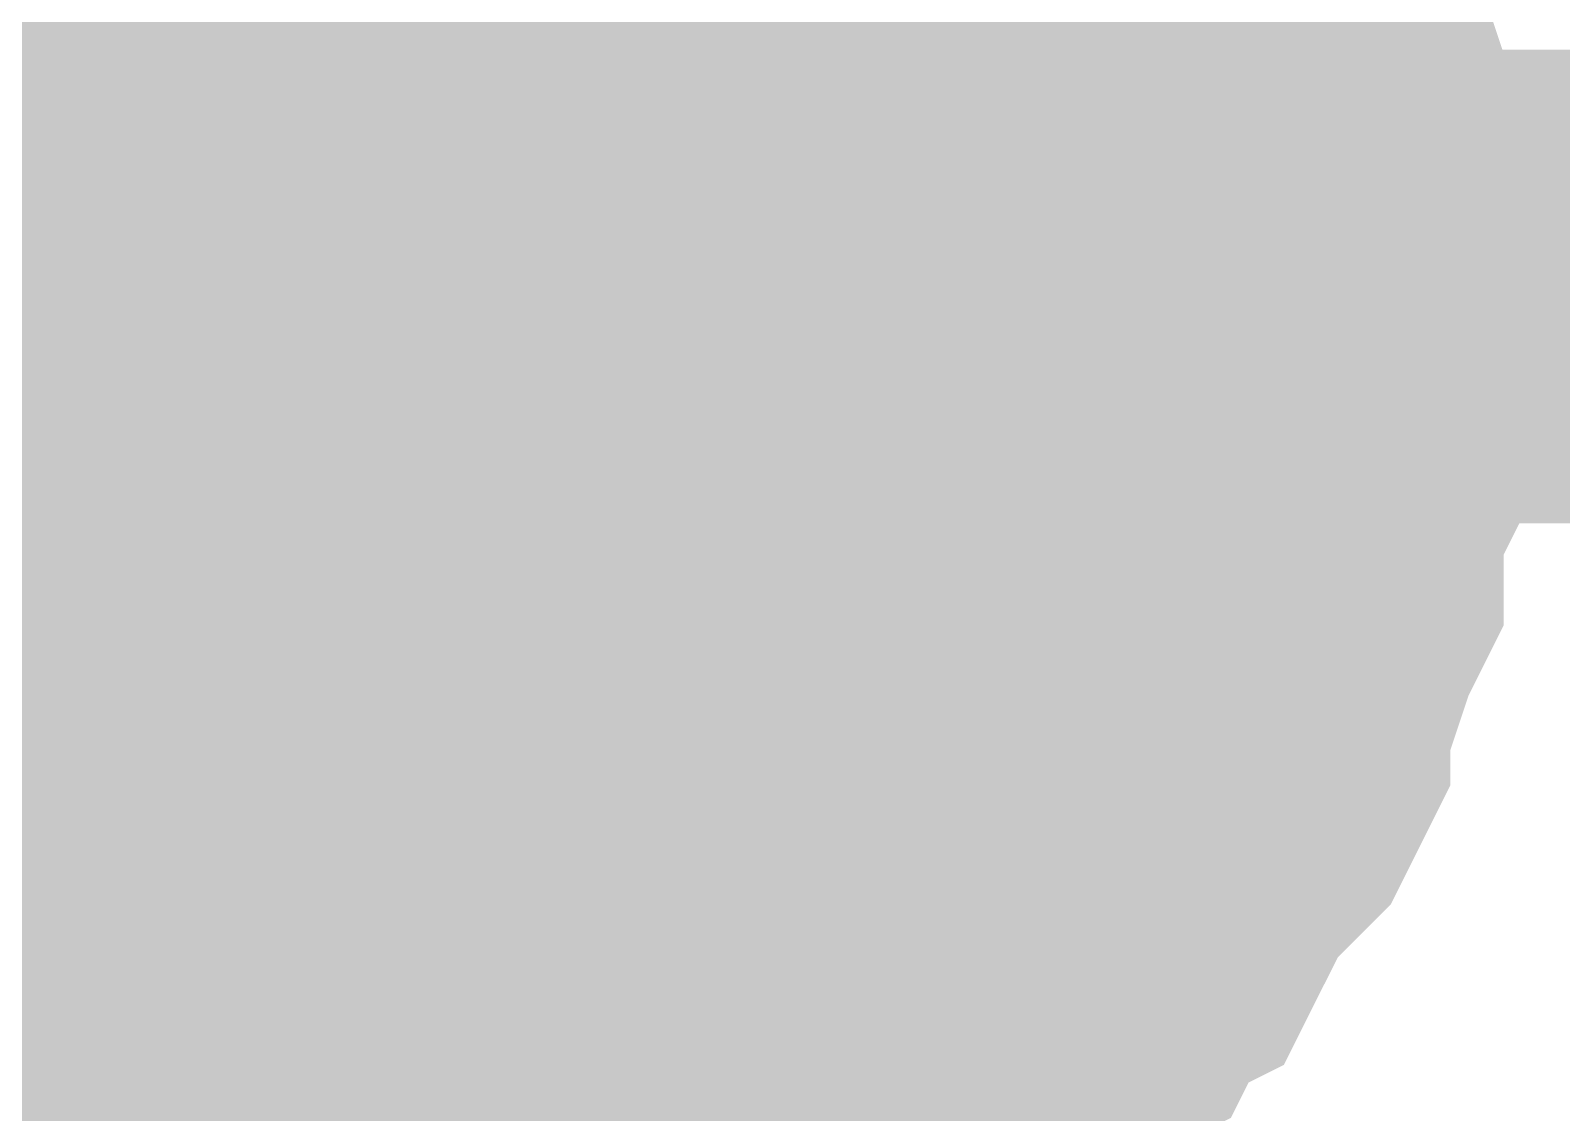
# Model space of a CAD drawing. Header units: millimetres. Extents: x 0 to 800, y 0 to 567.
# Drawn here: x 120.621 to 121.59, y 449.614 to 450.299 of the extents above; entities that cross this region are included whole.
import ezdxf

# ---------------------------------------------------------------- set-up
doc = ezdxf.new("R2010")
doc.units = ezdxf.units.MM
doc.layers.add('Sheet', color=255, linetype='Continuous')

msp = doc.modelspace()

# ---------------------------------------------------------------- linework, layer by layer
at = {"layer": 'Sheet'}
for points, const_width in [([(120.91097, 450.13681), (120.91097, 455.6693)], 0.29972), ([(120.46298, 450.38319), (120.47418, 450.40559), (120.48538, 450.42799), (120.49658, 450.43919), (120.51898, 450.46159), (120.53018, 450.48399), (120.55258, 450.49519), (120.56378, 450.51758), (120.58618, 450.52878), (120.60858, 450.55118), (120.61978, 450.56238), (120.64218, 450.57358), (120.66458, 450.58478), (120.68698, 450.59598), (120.70938, 450.60718), (120.73177, 450.61838), (120.75417, 450.62958), (120.78777, 450.64078), (120.81017, 450.64078), (120.83257, 450.64078), (120.85497, 450.65198), (120.88857, 450.65198), (120.91097, 450.65198)], 0.29972), ([(120.46298, 450.38319), (120.47418, 450.40559), (120.48538, 450.42799), (120.49658, 450.43919), (120.51898, 450.46159), (120.53018, 450.48399), (120.55258, 450.49519), (120.56378, 450.51758), (120.58618, 450.52878), (120.60858, 450.55118), (120.61978, 450.56238), (120.64218, 450.57358), (120.66458, 450.58478), (120.68698, 450.59598), (120.70938, 450.60718), (120.73177, 450.61838), (120.75417, 450.62958), (120.78777, 450.64078), (120.81017, 450.64078), (120.83257, 450.64078), (120.85497, 450.65198), (120.88857, 450.65198), (120.91097, 450.65198)], 0.29972), ([(120.46298, 450.38319), (120.47418, 450.40559), (120.48538, 450.42799), (120.49658, 450.43919), (120.51898, 450.46159), (120.53018, 450.48399), (120.55258, 450.49519), (120.56378, 450.51758), (120.58618, 450.52878), (120.60858, 450.55118), (120.61978, 450.56238), (120.64218, 450.57358), (120.66458, 450.58478), (120.68698, 450.59598), (120.70938, 450.60718), (120.73177, 450.61838), (120.75417, 450.62958), (120.78777, 450.64078), (120.81017, 450.64078), (120.83257, 450.64078), (120.85497, 450.65198), (120.88857, 450.65198), (120.91097, 450.65198)], 0.29972), ([(120.46298, 450.38319), (120.47418, 450.40559), (120.48538, 450.42799), (120.49658, 450.43919), (120.51898, 450.46159), (120.53018, 450.48399), (120.55258, 450.49519), (120.56378, 450.51758), (120.58618, 450.52878), (120.60858, 450.55118), (120.61978, 450.56238), (120.64218, 450.57358), (120.66458, 450.58478), (120.68698, 450.59598), (120.70938, 450.60718), (120.73177, 450.61838), (120.75417, 450.62958), (120.78777, 450.64078), (120.81017, 450.64078), (120.83257, 450.64078), (120.85497, 450.65198), (120.88857, 450.65198), (120.91097, 450.65198)], 0.29972), ([(120.46298, 450.38319), (120.47418, 450.40559), (120.48538, 450.42799), (120.49658, 450.43919), (120.51898, 450.46159), (120.53018, 450.48399), (120.55258, 450.49519), (120.56378, 450.51758), (120.58618, 450.52878), (120.60858, 450.55118), (120.61978, 450.56238), (120.64218, 450.57358), (120.66458, 450.58478), (120.68698, 450.59598), (120.70938, 450.60718), (120.73177, 450.61838), (120.75417, 450.62958), (120.78777, 450.64078), (120.81017, 450.64078), (120.83257, 450.64078), (120.85497, 450.65198), (120.88857, 450.65198), (120.91097, 450.65198)], 0.29972), ([(120.46298, 450.38319), (120.47418, 450.40559), (120.48538, 450.42799), (120.49658, 450.43919), (120.51898, 450.46159), (120.53018, 450.48399), (120.55258, 450.49519), (120.56378, 450.51758), (120.58618, 450.52878), (120.60858, 450.55118), (120.61978, 450.56238), (120.64218, 450.57358), (120.66458, 450.58478), (120.68698, 450.59598), (120.70938, 450.60718), (120.73177, 450.61838), (120.75417, 450.62958), (120.78777, 450.64078), (120.81017, 450.64078), (120.83257, 450.64078), (120.85497, 450.65198), (120.88857, 450.65198), (120.91097, 450.65198)], 0.29972), ([(120.46298, 450.32719), (120.47418, 450.33839), (120.48538, 450.36079), (120.49658, 450.38319), (120.51898, 450.40559), (120.53018, 450.41679), (120.55258, 450.43919), (120.56378, 450.45039), (120.58618, 450.47279), (120.60858, 450.48399), (120.61978, 450.49519), (120.64218, 450.51758), (120.66458, 450.52878), (120.68698, 450.53998), (120.70938, 450.53998), (120.73177, 450.55118), (120.75417, 450.56238), (120.78777, 450.57358), (120.81017, 450.57358), (120.83257, 450.57358), (120.85497, 450.58478), (120.88857, 450.58478), (120.91097, 450.58478)], 0.29972), ([(120.46298, 450.32719), (120.47418, 450.33839), (120.48538, 450.36079), (120.49658, 450.38319), (120.51898, 450.40559), (120.53018, 450.41679), (120.55258, 450.43919), (120.56378, 450.45039), (120.58618, 450.47279), (120.60858, 450.48399), (120.61978, 450.49519), (120.64218, 450.51758), (120.66458, 450.52878), (120.68698, 450.53998), (120.70938, 450.53998), (120.73177, 450.55118), (120.75417, 450.56238), (120.78777, 450.57358), (120.81017, 450.57358), (120.83257, 450.57358), (120.85497, 450.58478), (120.88857, 450.58478), (120.91097, 450.58478)], 0.29972), ([(120.46298, 450.32719), (120.47418, 450.33839), (120.48538, 450.36079), (120.49658, 450.38319), (120.51898, 450.40559), (120.53018, 450.41679), (120.55258, 450.43919), (120.56378, 450.45039), (120.58618, 450.47279), (120.60858, 450.48399), (120.61978, 450.49519), (120.64218, 450.51758), (120.66458, 450.52878), (120.68698, 450.53998), (120.70938, 450.53998), (120.73177, 450.55118), (120.75417, 450.56238), (120.78777, 450.57358), (120.81017, 450.57358), (120.83257, 450.57358), (120.85497, 450.58478), (120.88857, 450.58478), (120.91097, 450.58478)], 0.29972), ([(120.46298, 450.32719), (120.47418, 450.33839), (120.48538, 450.36079), (120.49658, 450.38319), (120.51898, 450.40559), (120.53018, 450.41679), (120.55258, 450.43919), (120.56378, 450.45039), (120.58618, 450.47279), (120.60858, 450.48399), (120.61978, 450.49519), (120.64218, 450.51758), (120.66458, 450.52878), (120.68698, 450.53998), (120.70938, 450.53998), (120.73177, 450.55118), (120.75417, 450.56238), (120.78777, 450.57358), (120.81017, 450.57358), (120.83257, 450.57358), (120.85497, 450.58478), (120.88857, 450.58478), (120.91097, 450.58478)], 0.29972), ([(121.30295, 450.46159), (121.31415, 450.43919), (121.32535, 450.42799), (121.34775, 450.40559), (121.35895, 450.38319), (121.37015, 450.36079), (121.37015, 450.33839), (121.38135, 450.316), (121.39255, 450.2936), (121.40375, 450.26), (121.40375, 450.2376), (121.40375, 450.2152), (121.41495, 450.1928), (121.41495, 450.1592), (121.41495, 450.13681)], 0.29972), ([(121.30295, 450.46159), (121.31415, 450.43919), (121.32535, 450.42799), (121.34775, 450.40559), (121.35895, 450.38319), (121.37015, 450.36079), (121.37015, 450.33839), (121.38135, 450.316), (121.39255, 450.2936), (121.40375, 450.26), (121.40375, 450.2376), (121.40375, 450.2152), (121.41495, 450.1928), (121.41495, 450.1592), (121.41495, 450.13681)], 0.29972), ([(121.30295, 450.46159), (121.31415, 450.43919), (121.32535, 450.42799), (121.34775, 450.40559), (121.35895, 450.38319), (121.37015, 450.36079), (121.37015, 450.33839), (121.38135, 450.316), (121.39255, 450.2936), (121.40375, 450.26), (121.40375, 450.2376), (121.40375, 450.2152), (121.41495, 450.1928), (121.41495, 450.1592), (121.41495, 450.13681)], 0.29972), ([(121.30295, 450.46159), (121.31415, 450.43919), (121.32535, 450.42799), (121.34775, 450.40559), (121.35895, 450.38319), (121.37015, 450.36079), (121.37015, 450.33839), (121.38135, 450.316), (121.39255, 450.2936), (121.40375, 450.26), (121.40375, 450.2376), (121.40375, 450.2152), (121.41495, 450.1928), (121.41495, 450.1592), (121.41495, 450.13681)], 0.29972), ([(121.30295, 450.46159), (121.31415, 450.43919), (121.32535, 450.42799), (121.34775, 450.40559), (121.35895, 450.38319), (121.37015, 450.36079), (121.37015, 450.33839), (121.38135, 450.316), (121.39255, 450.2936), (121.40375, 450.26), (121.40375, 450.2376), (121.40375, 450.2152), (121.41495, 450.1928), (121.41495, 450.1592), (121.41495, 450.13681)], 0.29972), ([(121.30295, 450.46159), (121.31415, 450.43919), (121.32535, 450.42799), (121.34775, 450.40559), (121.35895, 450.38319), (121.37015, 450.36079), (121.37015, 450.33839), (121.38135, 450.316), (121.39255, 450.2936), (121.40375, 450.26), (121.40375, 450.2376), (121.40375, 450.2152), (121.41495, 450.1928), (121.41495, 450.1592), (121.41495, 450.13681)], 0.29972), ([(121.24696, 450.45039), (121.26936, 450.43919), (121.28056, 450.41679), (121.30295, 450.40559), (121.31415, 450.38319), (121.32535, 450.36079), (121.34775, 450.33839), (121.35895, 450.32719), (121.37015, 450.3048), (121.37015, 450.2824), (121.38135, 450.26), (121.39255, 450.2264), (121.40375, 450.204), (121.40375, 450.1816), (121.40375, 450.1592), (121.41495, 450.13681), (121.41495, 450.10321), (121.41495, 450.08081)], 0.29972), ([(121.24696, 450.45039), (121.26936, 450.43919), (121.28056, 450.41679), (121.30295, 450.40559), (121.31415, 450.38319), (121.32535, 450.36079), (121.34775, 450.33839), (121.35895, 450.32719), (121.37015, 450.3048), (121.37015, 450.2824), (121.38135, 450.26), (121.39255, 450.2264), (121.40375, 450.204), (121.40375, 450.1816), (121.40375, 450.1592), (121.41495, 450.13681), (121.41495, 450.10321), (121.41495, 450.08081)], 0.29972), ([(121.24696, 450.45039), (121.26936, 450.43919), (121.28056, 450.41679), (121.30295, 450.40559), (121.31415, 450.38319), (121.32535, 450.36079), (121.34775, 450.33839), (121.35895, 450.32719), (121.37015, 450.3048), (121.37015, 450.2824), (121.38135, 450.26), (121.39255, 450.2264), (121.40375, 450.204), (121.40375, 450.1816), (121.40375, 450.1592), (121.41495, 450.13681), (121.41495, 450.10321), (121.41495, 450.08081)], 0.29972), ([(121.24696, 450.45039), (121.26936, 450.43919), (121.28056, 450.41679), (121.30295, 450.40559), (121.31415, 450.38319), (121.32535, 450.36079), (121.34775, 450.33839), (121.35895, 450.32719), (121.37015, 450.3048), (121.37015, 450.2824), (121.38135, 450.26), (121.39255, 450.2264), (121.40375, 450.204), (121.40375, 450.1816), (121.40375, 450.1592), (121.41495, 450.13681), (121.41495, 450.10321), (121.41495, 450.08081)], 0.29972), ([(121.32535, 450.36079), (121.34775, 450.33839), (121.35895, 450.32719), (121.37015, 450.3048), (121.37015, 450.2824), (121.38135, 450.26), (121.39255, 450.2264), (121.40375, 450.204), (121.40375, 450.1816), (121.40375, 450.1592), (121.41495, 450.13681), (121.41495, 450.10321), (121.41495, 450.08081)], 0.09906), ([(121.32535, 450.36079), (121.34775, 450.33839), (121.35895, 450.32719), (121.37015, 450.3048), (121.37015, 450.2824), (121.38135, 450.26), (121.39255, 450.2264), (121.40375, 450.204), (121.40375, 450.1816), (121.40375, 450.1592), (121.41495, 450.13681), (121.41495, 450.10321), (121.41495, 450.08081)], 0.09906), ([(121.32535, 450.36079), (121.34775, 450.33839), (121.35895, 450.32719), (121.37015, 450.3048), (121.37015, 450.2824), (121.38135, 450.26), (121.39255, 450.2264), (121.40375, 450.204), (121.40375, 450.1816), (121.40375, 450.1592), (121.41495, 450.13681), (121.41495, 450.10321), (121.41495, 450.08081)], 0.09906), ([(121.32535, 450.36079), (121.34775, 450.33839), (121.35895, 450.32719), (121.37015, 450.3048), (121.37015, 450.2824), (121.38135, 450.26), (121.39255, 450.2264), (121.40375, 450.204), (121.40375, 450.1816), (121.40375, 450.1592), (121.41495, 450.13681), (121.41495, 450.10321), (121.41495, 450.08081)], 0.09906), ([(121.37015, 450.36079), (121.37015, 450.33839), (121.38135, 450.316), (121.39255, 450.2936), (121.40375, 450.26), (121.40375, 450.2376), (121.40375, 450.2152), (121.41495, 450.1928), (121.41495, 450.1592), (121.41495, 450.13681)], 0.09906), ([(121.37015, 450.36079), (121.37015, 450.33839), (121.38135, 450.316), (121.39255, 450.2936), (121.40375, 450.26), (121.40375, 450.2376), (121.40375, 450.2152), (121.41495, 450.1928), (121.41495, 450.1592), (121.41495, 450.13681)], 0.09906), ([(121.37015, 450.36079), (121.37015, 450.33839), (121.38135, 450.316), (121.39255, 450.2936), (121.40375, 450.26), (121.40375, 450.2376), (121.40375, 450.2152), (121.41495, 450.1928), (121.41495, 450.1592), (121.41495, 450.13681)], 0.09906), ([(121.37015, 450.36079), (121.37015, 450.33839), (121.38135, 450.316), (121.39255, 450.2936), (121.40375, 450.26), (121.40375, 450.2376), (121.40375, 450.2152), (121.41495, 450.1928), (121.41495, 450.1592), (121.41495, 450.13681)], 0.09906), ([(121.37015, 450.36079), (121.37015, 450.33839), (121.38135, 450.316), (121.39255, 450.2936), (121.40375, 450.26), (121.40375, 450.2376), (121.40375, 450.2152), (121.41495, 450.1928), (121.41495, 450.1592), (121.41495, 450.13681)], 0.09906), ([(121.37015, 450.36079), (121.37015, 450.33839), (121.38135, 450.316), (121.39255, 450.2936), (121.40375, 450.26), (121.40375, 450.2376), (121.40375, 450.2152), (121.41495, 450.1928), (121.41495, 450.1592), (121.41495, 450.13681)], 0.09906), ([(120.91097, 450.13681), (120.91097, 450.08081), (109.22978, 450.08081)], 0.29972), ([(121.41495, 450.13681), (121.41495, 450.11441), (121.41495, 450.08081), (121.40375, 450.05841), (121.40375, 450.03601), (121.40375, 450.01361), (121.39255, 449.99121), (121.38135, 449.95762), (121.37015, 449.93522), (121.37015, 449.91282), (121.35895, 449.89042), (121.34775, 449.87922), (121.32535, 449.85682), (121.31415, 449.83442), (121.30295, 449.81202), (121.28056, 449.80082), (121.26936, 449.77842), (121.24696, 449.76723), (121.23576, 449.74483), (121.21336, 449.73363), (121.19096, 449.72243), (121.16856, 449.70003), (121.15736, 449.68883), (121.13496, 449.67763), (121.11256, 449.67763), (121.09016, 449.66643), (121.05656, 449.65523), (121.03416, 449.64403), (121.01177, 449.64403), (120.98937, 449.64403), (120.96697, 449.63283), (120.93337, 449.63283), (120.91097, 449.63283)], 0.29972), ([(147.46524, 450.12561), (147.46524, 450.13681), (142.50381, 450.13681), (120.91097, 450.13681)], 0.29972), ([(121.41495, 450.13681), (121.41495, 450.11441), (121.41495, 450.08081), (121.40375, 450.05841), (121.40375, 450.03601), (121.40375, 450.01361), (121.39255, 449.99121), (121.38135, 449.95762), (121.37015, 449.93522), (121.37015, 449.91282), (121.35895, 449.89042), (121.34775, 449.87922), (121.32535, 449.85682), (121.31415, 449.83442), (121.30295, 449.81202), (121.28056, 449.80082), (121.26936, 449.77842), (121.24696, 449.76723), (121.23576, 449.74483), (121.21336, 449.73363), (121.19096, 449.72243), (121.16856, 449.70003), (121.15736, 449.68883), (121.13496, 449.67763), (121.11256, 449.67763), (121.09016, 449.66643), (121.05656, 449.65523), (121.03416, 449.64403), (121.01177, 449.64403), (120.98937, 449.64403), (120.96697, 449.63283), (120.93337, 449.63283), (120.91097, 449.63283)], 0.29972), ([(121.41495, 450.13681), (121.41495, 450.11441), (121.41495, 450.08081), (121.40375, 450.05841), (121.40375, 450.03601), (121.40375, 450.01361), (121.39255, 449.99121), (121.38135, 449.95762), (121.37015, 449.93522), (121.37015, 449.91282), (121.35895, 449.89042), (121.34775, 449.87922), (121.32535, 449.85682), (121.31415, 449.83442), (121.30295, 449.81202), (121.28056, 449.80082), (121.26936, 449.77842), (121.24696, 449.76723), (121.23576, 449.74483), (121.21336, 449.73363), (121.19096, 449.72243), (121.16856, 449.70003), (121.15736, 449.68883), (121.13496, 449.67763), (121.11256, 449.67763), (121.09016, 449.66643), (121.05656, 449.65523), (121.03416, 449.64403), (121.01177, 449.64403), (120.98937, 449.64403), (120.96697, 449.63283), (120.93337, 449.63283), (120.91097, 449.63283)], 0.29972), ([(121.41495, 450.13681), (121.41495, 450.11441), (121.41495, 450.08081), (121.40375, 450.05841), (121.40375, 450.03601), (121.40375, 450.01361), (121.39255, 449.99121), (121.38135, 449.95762), (121.37015, 449.93522), (121.37015, 449.91282), (121.35895, 449.89042), (121.34775, 449.87922), (121.32535, 449.85682), (121.31415, 449.83442), (121.30295, 449.81202), (121.28056, 449.80082), (121.26936, 449.77842), (121.24696, 449.76723), (121.23576, 449.74483), (121.21336, 449.73363), (121.19096, 449.72243), (121.16856, 449.70003), (121.15736, 449.68883), (121.13496, 449.67763), (121.11256, 449.67763), (121.09016, 449.66643), (121.05656, 449.65523), (121.03416, 449.64403), (121.01177, 449.64403), (120.98937, 449.64403), (120.96697, 449.63283), (120.93337, 449.63283), (120.91097, 449.63283)], 0.29972), ([(121.41495, 450.13681), (121.41495, 450.11441), (121.41495, 450.08081), (121.40375, 450.05841), (121.40375, 450.03601), (121.40375, 450.01361), (121.39255, 449.99121), (121.38135, 449.95762), (121.37015, 449.93522), (121.37015, 449.91282), (121.35895, 449.89042), (121.34775, 449.87922), (121.32535, 449.85682), (121.31415, 449.83442), (121.30295, 449.81202), (121.28056, 449.80082), (121.26936, 449.77842), (121.24696, 449.76723), (121.23576, 449.74483), (121.21336, 449.73363), (121.19096, 449.72243), (121.16856, 449.70003), (121.15736, 449.68883), (121.13496, 449.67763), (121.11256, 449.67763), (121.09016, 449.66643), (121.05656, 449.65523), (121.03416, 449.64403), (121.01177, 449.64403), (120.98937, 449.64403), (120.96697, 449.63283), (120.93337, 449.63283), (120.91097, 449.63283)], 0.29972), ([(121.41495, 450.13681), (121.41495, 450.11441), (121.41495, 450.08081), (121.40375, 450.05841), (121.40375, 450.03601), (121.40375, 450.01361), (121.39255, 449.99121), (121.38135, 449.95762), (121.37015, 449.93522), (121.37015, 449.91282), (121.35895, 449.89042), (121.34775, 449.87922), (121.32535, 449.85682), (121.31415, 449.83442), (121.30295, 449.81202), (121.28056, 449.80082), (121.26936, 449.77842), (121.24696, 449.76723), (121.23576, 449.74483), (121.21336, 449.73363), (121.19096, 449.72243), (121.16856, 449.70003), (121.15736, 449.68883), (121.13496, 449.67763), (121.11256, 449.67763), (121.09016, 449.66643), (121.05656, 449.65523), (121.03416, 449.64403), (121.01177, 449.64403), (120.98937, 449.64403), (120.96697, 449.63283), (120.93337, 449.63283), (120.91097, 449.63283)], 0.29972), ([(121.41495, 450.13681), (121.41495, 450.13681), (121.41495, 450.13681), (121.41495, 450.13681), (121.41495, 450.13681), (121.41495, 450.13681), (121.41495, 450.13681), (121.41495, 450.13681), (121.41495, 450.13681), (121.41495, 450.13681), (121.41495, 450.13681), (121.41495, 450.13681), (121.41495, 450.13681), (121.41495, 450.13681), (121.41495, 450.13681), (121.41495, 450.13681), (121.41495, 450.13681), (121.41495, 450.13681), (121.41495, 450.13681), (121.41495, 450.13681), (121.41495, 450.13681), (121.41495, 450.13681), (121.41495, 450.13681), (121.41495, 450.13681), (121.41495, 450.13681), (121.41495, 450.13681), (121.41495, 450.13681), (121.41495, 450.13681), (121.41495, 450.13681), (121.41495, 450.13681), (121.41495, 450.13681), (121.41495, 450.13681), (121.41495, 450.13681)], 0.29972), ([(121.41495, 450.13681), (121.41495, 450.13681)], 0.29972), ([(121.41495, 450.13681), (121.41495, 450.13681), (121.41495, 450.13681), (121.41495, 450.13681), (121.41495, 450.13681), (121.41495, 450.13681), (121.41495, 450.13681), (121.41495, 450.13681), (121.41495, 450.13681), (121.41495, 450.13681), (121.41495, 450.13681), (121.41495, 450.13681), (121.41495, 450.13681), (121.41495, 450.13681), (121.41495, 450.13681), (121.41495, 450.13681), (121.41495, 450.13681), (121.41495, 450.13681), (121.41495, 450.13681), (121.41495, 450.13681), (121.41495, 450.13681), (121.41495, 450.13681), (121.41495, 450.13681), (121.41495, 450.13681), (121.41495, 450.13681), (121.41495, 450.13681), (121.41495, 450.13681), (121.41495, 450.13681), (121.41495, 450.13681), (121.41495, 450.13681), (121.41495, 450.13681), (121.41495, 450.13681), (121.41495, 450.13681)], 0.29972), ([(121.41495, 450.13681), (121.41495, 450.13681)], 0.29972), ([(121.41495, 450.13681), (121.41495, 450.13681), (121.41495, 450.13681), (121.41495, 450.13681), (121.41495, 450.13681), (121.41495, 450.13681), (121.41495, 450.13681), (121.41495, 450.13681), (121.41495, 450.13681), (121.41495, 450.13681), (121.41495, 450.13681), (121.41495, 450.13681), (121.41495, 450.13681), (121.41495, 450.13681), (121.41495, 450.13681), (121.41495, 450.13681), (121.41495, 450.13681), (121.41495, 450.13681), (121.41495, 450.13681), (121.41495, 450.13681), (121.41495, 450.13681), (121.41495, 450.13681), (121.41495, 450.13681), (121.41495, 450.13681), (121.41495, 450.13681), (121.41495, 450.13681), (121.41495, 450.13681), (121.41495, 450.13681), (121.41495, 450.13681), (121.41495, 450.13681), (121.41495, 450.13681), (121.41495, 450.13681), (121.41495, 450.13681)], 0.29972), ([(121.41495, 450.13681), (121.41495, 450.13681)], 0.29972), ([(121.41495, 450.13681), (121.41495, 450.13681), (121.41495, 450.13681), (121.41495, 450.13681), (121.41495, 450.13681), (121.41495, 450.13681), (121.41495, 450.13681), (121.41495, 450.13681), (121.41495, 450.13681), (121.41495, 450.13681), (121.41495, 450.13681), (121.41495, 450.13681), (121.41495, 450.13681), (121.41495, 450.13681), (121.41495, 450.13681), (121.41495, 450.13681), (121.41495, 450.13681), (121.41495, 450.13681), (121.41495, 450.13681), (121.41495, 450.13681), (121.41495, 450.13681), (121.41495, 450.13681), (121.41495, 450.13681), (121.41495, 450.13681), (121.41495, 450.13681), (121.41495, 450.13681), (121.41495, 450.13681), (121.41495, 450.13681), (121.41495, 450.13681), (121.41495, 450.13681), (121.41495, 450.13681), (121.41495, 450.13681), (121.41495, 450.13681)], 0.29972), ([(121.41495, 450.13681), (121.41495, 450.13681)], 0.29972), ([(121.41495, 450.13681), (121.41495, 450.13681), (121.41495, 450.13681), (121.41495, 450.13681), (121.41495, 450.13681), (121.41495, 450.13681), (121.41495, 450.13681), (121.41495, 450.13681), (121.41495, 450.13681), (121.41495, 450.13681), (121.41495, 450.13681), (121.41495, 450.13681), (121.41495, 450.13681), (121.41495, 450.13681), (121.41495, 450.13681), (121.41495, 450.13681), (121.41495, 450.13681), (121.41495, 450.13681), (121.41495, 450.13681), (121.41495, 450.13681), (121.41495, 450.13681), (121.41495, 450.13681), (121.41495, 450.13681), (121.41495, 450.13681), (121.41495, 450.13681), (121.41495, 450.13681), (121.41495, 450.13681), (121.41495, 450.13681), (121.41495, 450.13681), (121.41495, 450.13681), (121.41495, 450.13681), (121.41495, 450.13681), (121.41495, 450.13681)], 0.29972), ([(121.41495, 450.13681), (121.41495, 450.13681)], 0.29972), ([(121.41495, 450.13681), (121.41495, 450.13681), (121.41495, 450.13681), (121.41495, 450.13681), (121.41495, 450.13681), (121.41495, 450.13681), (121.41495, 450.13681), (121.41495, 450.13681), (121.41495, 450.13681), (121.41495, 450.13681), (121.41495, 450.13681), (121.41495, 450.13681), (121.41495, 450.13681), (121.41495, 450.13681), (121.41495, 450.13681), (121.41495, 450.13681), (121.41495, 450.13681), (121.41495, 450.13681), (121.41495, 450.13681), (121.41495, 450.13681), (121.41495, 450.13681), (121.41495, 450.13681), (121.41495, 450.13681), (121.41495, 450.13681), (121.41495, 450.13681), (121.41495, 450.13681), (121.41495, 450.13681), (121.41495, 450.13681), (121.41495, 450.13681), (121.41495, 450.13681), (121.41495, 450.13681), (121.41495, 450.13681), (121.41495, 450.13681)], 0.29972), ([(121.41495, 450.13681), (121.41495, 450.13681)], 0.29972), ([(120.91097, 450.08081), (120.91097, 443.0252), (120.78777, 443.0252)], 0.29972), ([(121.41495, 450.08081), (121.41495, 450.05841), (121.41495, 450.02481), (121.40375, 450.00241), (121.40375, 449.98001), (121.40375, 449.95762), (121.39255, 449.93522), (121.38135, 449.90162), (121.37015, 449.87922), (121.37015, 449.85682), (121.35895, 449.83442), (121.34775, 449.82322), (121.32535, 449.80082), (121.31415, 449.77842), (121.30295, 449.75603), (121.28056, 449.74483), (121.26936, 449.72243), (121.24696, 449.71123), (121.23576, 449.68883), (121.21336, 449.67763), (121.19096, 449.66643), (121.16856, 449.64403), (121.15736, 449.63283), (121.13496, 449.62163), (121.11256, 449.62163), (121.09016, 449.61043), (121.05656, 449.59923), (121.03416, 449.58804), (121.01177, 449.58804), (120.98937, 449.58804), (120.96697, 449.57684), (120.93337, 449.57684), (120.91097, 449.57684)], 0.29972), ([(121.41495, 450.08081), (121.41495, 450.05841), (121.41495, 450.02481), (121.40375, 450.00241), (121.40375, 449.98001), (121.40375, 449.95762), (121.39255, 449.93522), (121.38135, 449.90162), (121.37015, 449.87922), (121.37015, 449.85682), (121.35895, 449.83442), (121.34775, 449.82322), (121.32535, 449.80082), (121.31415, 449.77842), (121.30295, 449.75603), (121.28056, 449.74483), (121.26936, 449.72243), (121.24696, 449.71123), (121.23576, 449.68883), (121.21336, 449.67763), (121.19096, 449.66643), (121.16856, 449.64403), (121.15736, 449.63283), (121.13496, 449.62163), (121.11256, 449.62163), (121.09016, 449.61043), (121.05656, 449.59923), (121.03416, 449.58804), (121.01177, 449.58804), (120.98937, 449.58804), (120.96697, 449.57684), (120.93337, 449.57684), (120.91097, 449.57684)], 0.29972), ([(121.41495, 450.08081), (121.41495, 450.05841), (121.41495, 450.02481), (121.40375, 450.00241), (121.40375, 449.98001), (121.40375, 449.95762), (121.39255, 449.93522), (121.38135, 449.90162), (121.37015, 449.87922), (121.37015, 449.85682), (121.35895, 449.83442), (121.34775, 449.82322), (121.32535, 449.80082), (121.31415, 449.77842), (121.30295, 449.75603), (121.28056, 449.74483), (121.26936, 449.72243), (121.24696, 449.71123), (121.23576, 449.68883), (121.21336, 449.67763), (121.19096, 449.66643), (121.16856, 449.64403), (121.15736, 449.63283), (121.13496, 449.62163), (121.11256, 449.62163), (121.09016, 449.61043), (121.05656, 449.59923), (121.03416, 449.58804), (121.01177, 449.58804), (120.98937, 449.58804), (120.96697, 449.57684), (120.93337, 449.57684), (120.91097, 449.57684)], 0.29972), ([(121.41495, 450.08081), (121.41495, 450.05841), (121.41495, 450.02481), (121.40375, 450.00241), (121.40375, 449.98001), (121.40375, 449.95762), (121.39255, 449.93522), (121.38135, 449.90162), (121.37015, 449.87922), (121.37015, 449.85682), (121.35895, 449.83442), (121.34775, 449.82322), (121.32535, 449.80082), (121.31415, 449.77842), (121.30295, 449.75603), (121.28056, 449.74483), (121.26936, 449.72243), (121.24696, 449.71123), (121.23576, 449.68883), (121.21336, 449.67763), (121.19096, 449.66643), (121.16856, 449.64403), (121.15736, 449.63283), (121.13496, 449.62163), (121.11256, 449.62163), (121.09016, 449.61043), (121.05656, 449.59923), (121.03416, 449.58804), (121.01177, 449.58804), (120.98937, 449.58804), (120.96697, 449.57684), (120.93337, 449.57684), (120.91097, 449.57684)], 0.29972), ([(121.41495, 450.08081), (121.41495, 450.08081), (121.41495, 450.08081), (121.41495, 450.08081), (121.41495, 450.08081), (121.41495, 450.08081), (121.41495, 450.08081), (121.41495, 450.08081), (121.41495, 450.08081), (121.41495, 450.08081), (121.41495, 450.08081), (121.41495, 450.08081), (121.41495, 450.08081), (121.41495, 450.08081), (121.41495, 450.08081), (121.41495, 450.08081), (121.41495, 450.08081), (121.41495, 450.08081), (121.41495, 450.08081), (121.41495, 450.08081), (121.41495, 450.08081), (121.41495, 450.08081), (121.41495, 450.08081), (121.41495, 450.08081), (121.41495, 450.08081), (121.41495, 450.08081), (121.41495, 450.08081), (121.41495, 450.08081), (121.41495, 450.08081), (121.41495, 450.08081), (121.41495, 450.08081), (121.41495, 450.08081), (121.41495, 450.08081)], 0.29972), ([(121.41495, 450.08081), (121.41495, 450.08081)], 0.29972), ([(121.41495, 450.08081), (121.41495, 450.08081), (121.41495, 450.08081), (121.41495, 450.08081), (121.41495, 450.08081), (121.41495, 450.08081), (121.41495, 450.08081), (121.41495, 450.08081), (121.41495, 450.08081), (121.41495, 450.08081), (121.41495, 450.08081), (121.41495, 450.08081), (121.41495, 450.08081), (121.41495, 450.08081), (121.41495, 450.08081), (121.41495, 450.08081), (121.41495, 450.08081), (121.41495, 450.08081), (121.41495, 450.08081), (121.41495, 450.08081), (121.41495, 450.08081), (121.41495, 450.08081), (121.41495, 450.08081), (121.41495, 450.08081), (121.41495, 450.08081), (121.41495, 450.08081), (121.41495, 450.08081), (121.41495, 450.08081), (121.41495, 450.08081), (121.41495, 450.08081), (121.41495, 450.08081), (121.41495, 450.08081), (121.41495, 450.08081)], 0.29972), ([(121.41495, 450.08081), (121.41495, 450.08081)], 0.29972), ([(121.41495, 450.08081), (121.41495, 450.08081), (121.41495, 450.08081), (121.41495, 450.08081), (121.41495, 450.08081), (121.41495, 450.08081), (121.41495, 450.08081), (121.41495, 450.08081), (121.41495, 450.08081), (121.41495, 450.08081), (121.41495, 450.08081), (121.41495, 450.08081), (121.41495, 450.08081), (121.41495, 450.08081), (121.41495, 450.08081), (121.41495, 450.08081), (121.41495, 450.08081), (121.41495, 450.08081), (121.41495, 450.08081), (121.41495, 450.08081), (121.41495, 450.08081), (121.41495, 450.08081), (121.41495, 450.08081), (121.41495, 450.08081), (121.41495, 450.08081), (121.41495, 450.08081), (121.41495, 450.08081), (121.41495, 450.08081), (121.41495, 450.08081), (121.41495, 450.08081), (121.41495, 450.08081), (121.41495, 450.08081), (121.41495, 450.08081)], 0.29972), ([(121.41495, 450.08081), (121.41495, 450.08081)], 0.29972), ([(121.41495, 450.08081), (121.41495, 450.08081), (121.41495, 450.08081), (121.41495, 450.08081), (121.41495, 450.08081), (121.41495, 450.08081), (121.41495, 450.08081), (121.41495, 450.08081), (121.41495, 450.08081), (121.41495, 450.08081), (121.41495, 450.08081), (121.41495, 450.08081), (121.41495, 450.08081), (121.41495, 450.08081), (121.41495, 450.08081), (121.41495, 450.08081), (121.41495, 450.08081), (121.41495, 450.08081), (121.41495, 450.08081), (121.41495, 450.08081), (121.41495, 450.08081), (121.41495, 450.08081), (121.41495, 450.08081), (121.41495, 450.08081), (121.41495, 450.08081), (121.41495, 450.08081), (121.41495, 450.08081), (121.41495, 450.08081), (121.41495, 450.08081), (121.41495, 450.08081), (121.41495, 450.08081), (121.41495, 450.08081), (121.41495, 450.08081)], 0.29972), ([(121.41495, 450.08081), (121.41495, 450.08081)], 0.29972), ([(121.41495, 450.13681), (121.41495, 450.11441), (121.41495, 450.08081), (121.40375, 450.05841), (121.40375, 450.03601), (121.40375, 450.01361), (121.39255, 449.99121), (121.38135, 449.95762), (121.37015, 449.93522), (121.37015, 449.91282), (121.35895, 449.89042), (121.34775, 449.87922), (121.32535, 449.85682), (121.31415, 449.83442), (121.30295, 449.81202), (121.28056, 449.80082), (121.26936, 449.77842), (121.24696, 449.76723), (121.23576, 449.74483), (121.21336, 449.73363), (121.19096, 449.72243), (121.16856, 449.70003), (121.15736, 449.68883), (121.13496, 449.67763), (121.11256, 449.67763), (121.09016, 449.66643), (121.05656, 449.65523), (121.03416, 449.64403), (121.01177, 449.64403), (120.98937, 449.64403), (120.96697, 449.63283), (120.93337, 449.63283), (120.91097, 449.63283)], 0.09906), ([(121.41495, 450.13681), (121.41495, 450.11441), (121.41495, 450.08081), (121.40375, 450.05841), (121.40375, 450.03601), (121.40375, 450.01361), (121.39255, 449.99121), (121.38135, 449.95762), (121.37015, 449.93522), (121.37015, 449.91282), (121.35895, 449.89042), (121.34775, 449.87922), (121.32535, 449.85682), (121.31415, 449.83442), (121.30295, 449.81202), (121.28056, 449.80082), (121.26936, 449.77842), (121.24696, 449.76723), (121.23576, 449.74483), (121.21336, 449.73363), (121.19096, 449.72243), (121.16856, 449.70003), (121.15736, 449.68883), (121.13496, 449.67763), (121.11256, 449.67763), (121.09016, 449.66643), (121.05656, 449.65523), (121.03416, 449.64403), (121.01177, 449.64403), (120.98937, 449.64403), (120.96697, 449.63283), (120.93337, 449.63283), (120.91097, 449.63283)], 0.09906), ([(121.41495, 450.13681), (121.41495, 450.11441), (121.41495, 450.08081), (121.40375, 450.05841), (121.40375, 450.03601), (121.40375, 450.01361), (121.39255, 449.99121), (121.38135, 449.95762), (121.37015, 449.93522), (121.37015, 449.91282), (121.35895, 449.89042), (121.34775, 449.87922), (121.32535, 449.85682), (121.31415, 449.83442), (121.30295, 449.81202), (121.28056, 449.80082), (121.26936, 449.77842), (121.24696, 449.76723), (121.23576, 449.74483), (121.21336, 449.73363), (121.19096, 449.72243), (121.16856, 449.70003), (121.15736, 449.68883), (121.13496, 449.67763), (121.11256, 449.67763), (121.09016, 449.66643), (121.05656, 449.65523), (121.03416, 449.64403), (121.01177, 449.64403), (120.98937, 449.64403), (120.96697, 449.63283), (120.93337, 449.63283), (120.91097, 449.63283)], 0.09906), ([(121.41495, 450.13681), (121.41495, 450.11441), (121.41495, 450.08081), (121.40375, 450.05841), (121.40375, 450.03601), (121.40375, 450.01361), (121.39255, 449.99121), (121.38135, 449.95762), (121.37015, 449.93522), (121.37015, 449.91282), (121.35895, 449.89042), (121.34775, 449.87922), (121.32535, 449.85682), (121.31415, 449.83442), (121.30295, 449.81202), (121.28056, 449.80082), (121.26936, 449.77842), (121.24696, 449.76723), (121.23576, 449.74483), (121.21336, 449.73363), (121.19096, 449.72243), (121.16856, 449.70003), (121.15736, 449.68883), (121.13496, 449.67763), (121.11256, 449.67763), (121.09016, 449.66643), (121.05656, 449.65523), (121.03416, 449.64403), (121.01177, 449.64403), (120.98937, 449.64403), (120.96697, 449.63283), (120.93337, 449.63283), (120.91097, 449.63283)], 0.09906), ([(121.41495, 450.13681), (121.41495, 450.11441), (121.41495, 450.08081), (121.40375, 450.05841), (121.40375, 450.03601), (121.40375, 450.01361), (121.39255, 449.99121), (121.38135, 449.95762), (121.37015, 449.93522), (121.37015, 449.91282), (121.35895, 449.89042), (121.34775, 449.87922), (121.32535, 449.85682), (121.31415, 449.83442), (121.30295, 449.81202), (121.28056, 449.80082), (121.26936, 449.77842), (121.24696, 449.76723), (121.23576, 449.74483), (121.21336, 449.73363), (121.19096, 449.72243), (121.16856, 449.70003), (121.15736, 449.68883), (121.13496, 449.67763), (121.11256, 449.67763), (121.09016, 449.66643), (121.05656, 449.65523), (121.03416, 449.64403), (121.01177, 449.64403), (120.98937, 449.64403), (120.96697, 449.63283), (120.93337, 449.63283), (120.91097, 449.63283)], 0.09906), ([(121.41495, 450.13681), (121.41495, 450.11441), (121.41495, 450.08081), (121.40375, 450.05841), (121.40375, 450.03601), (121.40375, 450.01361), (121.39255, 449.99121), (121.38135, 449.95762), (121.37015, 449.93522), (121.37015, 449.91282), (121.35895, 449.89042), (121.34775, 449.87922), (121.32535, 449.85682), (121.31415, 449.83442), (121.30295, 449.81202), (121.28056, 449.80082), (121.26936, 449.77842), (121.24696, 449.76723), (121.23576, 449.74483), (121.21336, 449.73363), (121.19096, 449.72243), (121.16856, 449.70003), (121.15736, 449.68883), (121.13496, 449.67763), (121.11256, 449.67763), (121.09016, 449.66643), (121.05656, 449.65523), (121.03416, 449.64403), (121.01177, 449.64403), (120.98937, 449.64403), (120.96697, 449.63283), (120.93337, 449.63283), (120.91097, 449.63283)], 0.09906), ([(121.41495, 450.13681), (121.41495, 450.13681), (121.41495, 450.13681), (121.41495, 450.13681), (121.41495, 450.13681), (121.41495, 450.13681), (121.41495, 450.13681), (121.41495, 450.13681), (121.41495, 450.13681), (121.41495, 450.13681), (121.41495, 450.13681), (121.41495, 450.13681), (121.41495, 450.13681), (121.41495, 450.13681), (121.41495, 450.13681), (121.41495, 450.13681), (121.41495, 450.13681), (121.41495, 450.13681), (121.41495, 450.13681), (121.41495, 450.13681), (121.41495, 450.13681), (121.41495, 450.13681), (121.41495, 450.13681), (121.41495, 450.13681), (121.41495, 450.13681), (121.41495, 450.13681), (121.41495, 450.13681), (121.41495, 450.13681), (121.41495, 450.13681), (121.41495, 450.13681), (121.41495, 450.13681), (121.41495, 450.13681), (121.41495, 450.13681)], 0.09906), ([(121.41495, 450.13681), (121.41495, 450.13681)], 0.09906), ([(121.41495, 450.13681), (121.41495, 450.13681), (121.41495, 450.13681), (121.41495, 450.13681), (121.41495, 450.13681), (121.41495, 450.13681), (121.41495, 450.13681), (121.41495, 450.13681), (121.41495, 450.13681), (121.41495, 450.13681), (121.41495, 450.13681), (121.41495, 450.13681), (121.41495, 450.13681), (121.41495, 450.13681), (121.41495, 450.13681), (121.41495, 450.13681), (121.41495, 450.13681), (121.41495, 450.13681), (121.41495, 450.13681), (121.41495, 450.13681), (121.41495, 450.13681), (121.41495, 450.13681), (121.41495, 450.13681), (121.41495, 450.13681), (121.41495, 450.13681), (121.41495, 450.13681), (121.41495, 450.13681), (121.41495, 450.13681), (121.41495, 450.13681), (121.41495, 450.13681), (121.41495, 450.13681), (121.41495, 450.13681), (121.41495, 450.13681)], 0.09906), ([(121.41495, 450.13681), (121.41495, 450.13681)], 0.09906), ([(121.41495, 450.13681), (121.41495, 450.13681), (121.41495, 450.13681), (121.41495, 450.13681), (121.41495, 450.13681), (121.41495, 450.13681), (121.41495, 450.13681), (121.41495, 450.13681), (121.41495, 450.13681), (121.41495, 450.13681), (121.41495, 450.13681), (121.41495, 450.13681), (121.41495, 450.13681), (121.41495, 450.13681), (121.41495, 450.13681), (121.41495, 450.13681), (121.41495, 450.13681), (121.41495, 450.13681), (121.41495, 450.13681), (121.41495, 450.13681), (121.41495, 450.13681), (121.41495, 450.13681), (121.41495, 450.13681), (121.41495, 450.13681), (121.41495, 450.13681), (121.41495, 450.13681), (121.41495, 450.13681), (121.41495, 450.13681), (121.41495, 450.13681), (121.41495, 450.13681), (121.41495, 450.13681), (121.41495, 450.13681), (121.41495, 450.13681)], 0.09906), ([(121.41495, 450.13681), (121.41495, 450.13681)], 0.09906), ([(121.41495, 450.13681), (121.41495, 450.13681), (121.41495, 450.13681), (121.41495, 450.13681), (121.41495, 450.13681), (121.41495, 450.13681), (121.41495, 450.13681), (121.41495, 450.13681), (121.41495, 450.13681), (121.41495, 450.13681), (121.41495, 450.13681), (121.41495, 450.13681), (121.41495, 450.13681), (121.41495, 450.13681), (121.41495, 450.13681), (121.41495, 450.13681), (121.41495, 450.13681), (121.41495, 450.13681), (121.41495, 450.13681), (121.41495, 450.13681), (121.41495, 450.13681), (121.41495, 450.13681), (121.41495, 450.13681), (121.41495, 450.13681), (121.41495, 450.13681), (121.41495, 450.13681), (121.41495, 450.13681), (121.41495, 450.13681), (121.41495, 450.13681), (121.41495, 450.13681), (121.41495, 450.13681), (121.41495, 450.13681), (121.41495, 450.13681)], 0.09906), ([(121.41495, 450.13681), (121.41495, 450.13681)], 0.09906), ([(121.41495, 450.13681), (121.41495, 450.13681), (121.41495, 450.13681), (121.41495, 450.13681), (121.41495, 450.13681), (121.41495, 450.13681), (121.41495, 450.13681), (121.41495, 450.13681), (121.41495, 450.13681), (121.41495, 450.13681), (121.41495, 450.13681), (121.41495, 450.13681), (121.41495, 450.13681), (121.41495, 450.13681), (121.41495, 450.13681), (121.41495, 450.13681), (121.41495, 450.13681), (121.41495, 450.13681), (121.41495, 450.13681), (121.41495, 450.13681), (121.41495, 450.13681), (121.41495, 450.13681), (121.41495, 450.13681), (121.41495, 450.13681), (121.41495, 450.13681), (121.41495, 450.13681), (121.41495, 450.13681), (121.41495, 450.13681), (121.41495, 450.13681), (121.41495, 450.13681), (121.41495, 450.13681), (121.41495, 450.13681), (121.41495, 450.13681)], 0.09906), ([(121.41495, 450.13681), (121.41495, 450.13681)], 0.09906), ([(121.41495, 450.13681), (121.41495, 450.13681), (121.41495, 450.13681), (121.41495, 450.13681), (121.41495, 450.13681), (121.41495, 450.13681), (121.41495, 450.13681), (121.41495, 450.13681), (121.41495, 450.13681), (121.41495, 450.13681), (121.41495, 450.13681), (121.41495, 450.13681), (121.41495, 450.13681), (121.41495, 450.13681), (121.41495, 450.13681), (121.41495, 450.13681), (121.41495, 450.13681), (121.41495, 450.13681), (121.41495, 450.13681), (121.41495, 450.13681), (121.41495, 450.13681), (121.41495, 450.13681), (121.41495, 450.13681), (121.41495, 450.13681), (121.41495, 450.13681), (121.41495, 450.13681), (121.41495, 450.13681), (121.41495, 450.13681), (121.41495, 450.13681), (121.41495, 450.13681), (121.41495, 450.13681), (121.41495, 450.13681), (121.41495, 450.13681)], 0.09906), ([(121.41495, 450.13681), (121.41495, 450.13681)], 0.09906), ([(121.41495, 450.08081), (121.41495, 450.05841), (121.41495, 450.02481), (121.40375, 450.00241), (121.40375, 449.98001), (121.40375, 449.95762), (121.39255, 449.93522), (121.38135, 449.90162), (121.37015, 449.87922), (121.37015, 449.85682), (121.35895, 449.83442), (121.34775, 449.82322), (121.32535, 449.80082), (121.31415, 449.77842), (121.30295, 449.75603), (121.28056, 449.74483), (121.26936, 449.72243), (121.24696, 449.71123), (121.23576, 449.68883), (121.21336, 449.67763), (121.19096, 449.66643), (121.16856, 449.64403), (121.15736, 449.63283), (121.13496, 449.62163), (121.11256, 449.62163), (121.09016, 449.61043), (121.05656, 449.59923), (121.03416, 449.58804), (121.01177, 449.58804), (120.98937, 449.58804), (120.96697, 449.57684), (120.93337, 449.57684), (120.91097, 449.57684)], 0.09906), ([(121.41495, 450.08081), (121.41495, 450.05841), (121.41495, 450.02481), (121.40375, 450.00241), (121.40375, 449.98001), (121.40375, 449.95762), (121.39255, 449.93522), (121.38135, 449.90162), (121.37015, 449.87922), (121.37015, 449.85682), (121.35895, 449.83442), (121.34775, 449.82322), (121.32535, 449.80082), (121.31415, 449.77842), (121.30295, 449.75603), (121.28056, 449.74483), (121.26936, 449.72243), (121.24696, 449.71123), (121.23576, 449.68883), (121.21336, 449.67763), (121.19096, 449.66643), (121.16856, 449.64403), (121.15736, 449.63283), (121.13496, 449.62163), (121.11256, 449.62163), (121.09016, 449.61043), (121.05656, 449.59923), (121.03416, 449.58804), (121.01177, 449.58804), (120.98937, 449.58804), (120.96697, 449.57684), (120.93337, 449.57684), (120.91097, 449.57684)], 0.09906), ([(121.41495, 450.08081), (121.41495, 450.05841), (121.41495, 450.02481), (121.40375, 450.00241), (121.40375, 449.98001), (121.40375, 449.95762), (121.39255, 449.93522), (121.38135, 449.90162), (121.37015, 449.87922), (121.37015, 449.85682), (121.35895, 449.83442), (121.34775, 449.82322), (121.32535, 449.80082), (121.31415, 449.77842), (121.30295, 449.75603), (121.28056, 449.74483), (121.26936, 449.72243), (121.24696, 449.71123), (121.23576, 449.68883), (121.21336, 449.67763), (121.19096, 449.66643), (121.16856, 449.64403), (121.15736, 449.63283), (121.13496, 449.62163), (121.11256, 449.62163), (121.09016, 449.61043), (121.05656, 449.59923), (121.03416, 449.58804), (121.01177, 449.58804), (120.98937, 449.58804), (120.96697, 449.57684), (120.93337, 449.57684), (120.91097, 449.57684)], 0.09906), ([(121.41495, 450.08081), (121.41495, 450.05841), (121.41495, 450.02481), (121.40375, 450.00241), (121.40375, 449.98001), (121.40375, 449.95762), (121.39255, 449.93522), (121.38135, 449.90162), (121.37015, 449.87922), (121.37015, 449.85682), (121.35895, 449.83442), (121.34775, 449.82322), (121.32535, 449.80082), (121.31415, 449.77842), (121.30295, 449.75603), (121.28056, 449.74483), (121.26936, 449.72243), (121.24696, 449.71123), (121.23576, 449.68883), (121.21336, 449.67763), (121.19096, 449.66643), (121.16856, 449.64403), (121.15736, 449.63283), (121.13496, 449.62163), (121.11256, 449.62163), (121.09016, 449.61043), (121.05656, 449.59923), (121.03416, 449.58804), (121.01177, 449.58804), (120.98937, 449.58804), (120.96697, 449.57684), (120.93337, 449.57684), (120.91097, 449.57684)], 0.09906), ([(121.41495, 450.08081), (121.41495, 450.08081), (121.41495, 450.08081), (121.41495, 450.08081), (121.41495, 450.08081), (121.41495, 450.08081), (121.41495, 450.08081), (121.41495, 450.08081), (121.41495, 450.08081), (121.41495, 450.08081), (121.41495, 450.08081), (121.41495, 450.08081), (121.41495, 450.08081), (121.41495, 450.08081), (121.41495, 450.08081), (121.41495, 450.08081), (121.41495, 450.08081), (121.41495, 450.08081), (121.41495, 450.08081), (121.41495, 450.08081), (121.41495, 450.08081), (121.41495, 450.08081), (121.41495, 450.08081), (121.41495, 450.08081), (121.41495, 450.08081), (121.41495, 450.08081), (121.41495, 450.08081), (121.41495, 450.08081), (121.41495, 450.08081), (121.41495, 450.08081), (121.41495, 450.08081), (121.41495, 450.08081), (121.41495, 450.08081)], 0.09906), ([(121.41495, 450.08081), (121.41495, 450.08081)], 0.09906), ([(121.41495, 450.08081), (121.41495, 450.08081), (121.41495, 450.08081), (121.41495, 450.08081), (121.41495, 450.08081), (121.41495, 450.08081), (121.41495, 450.08081), (121.41495, 450.08081), (121.41495, 450.08081), (121.41495, 450.08081), (121.41495, 450.08081), (121.41495, 450.08081), (121.41495, 450.08081), (121.41495, 450.08081), (121.41495, 450.08081), (121.41495, 450.08081), (121.41495, 450.08081), (121.41495, 450.08081), (121.41495, 450.08081), (121.41495, 450.08081), (121.41495, 450.08081), (121.41495, 450.08081), (121.41495, 450.08081), (121.41495, 450.08081), (121.41495, 450.08081), (121.41495, 450.08081), (121.41495, 450.08081), (121.41495, 450.08081), (121.41495, 450.08081), (121.41495, 450.08081), (121.41495, 450.08081), (121.41495, 450.08081), (121.41495, 450.08081)], 0.09906), ([(121.41495, 450.08081), (121.41495, 450.08081)], 0.09906), ([(121.41495, 450.08081), (121.41495, 450.08081), (121.41495, 450.08081), (121.41495, 450.08081), (121.41495, 450.08081), (121.41495, 450.08081), (121.41495, 450.08081), (121.41495, 450.08081), (121.41495, 450.08081), (121.41495, 450.08081), (121.41495, 450.08081), (121.41495, 450.08081), (121.41495, 450.08081), (121.41495, 450.08081), (121.41495, 450.08081), (121.41495, 450.08081), (121.41495, 450.08081), (121.41495, 450.08081), (121.41495, 450.08081), (121.41495, 450.08081), (121.41495, 450.08081), (121.41495, 450.08081), (121.41495, 450.08081), (121.41495, 450.08081), (121.41495, 450.08081), (121.41495, 450.08081), (121.41495, 450.08081), (121.41495, 450.08081), (121.41495, 450.08081), (121.41495, 450.08081), (121.41495, 450.08081), (121.41495, 450.08081), (121.41495, 450.08081)], 0.09906), ([(121.41495, 450.08081), (121.41495, 450.08081)], 0.09906), ([(121.41495, 450.08081), (121.41495, 450.08081), (121.41495, 450.08081), (121.41495, 450.08081), (121.41495, 450.08081), (121.41495, 450.08081), (121.41495, 450.08081), (121.41495, 450.08081), (121.41495, 450.08081), (121.41495, 450.08081), (121.41495, 450.08081), (121.41495, 450.08081), (121.41495, 450.08081), (121.41495, 450.08081), (121.41495, 450.08081), (121.41495, 450.08081), (121.41495, 450.08081), (121.41495, 450.08081), (121.41495, 450.08081), (121.41495, 450.08081), (121.41495, 450.08081), (121.41495, 450.08081), (121.41495, 450.08081), (121.41495, 450.08081), (121.41495, 450.08081), (121.41495, 450.08081), (121.41495, 450.08081), (121.41495, 450.08081), (121.41495, 450.08081), (121.41495, 450.08081), (121.41495, 450.08081), (121.41495, 450.08081), (121.41495, 450.08081)], 0.09906), ([(121.41495, 450.08081), (121.41495, 450.08081)], 0.09906), ([(120.91097, 449.63283), (120.88857, 449.63283), (120.85497, 449.63283), (120.83257, 449.64403), (120.81017, 449.64403), (120.78777, 449.64403), (120.75417, 449.65523), (120.73177, 449.66643), (120.70938, 449.67763), (120.68698, 449.67763), (120.66458, 449.68883), (120.64218, 449.70003), (120.61978, 449.72243), (120.60858, 449.73363), (120.58618, 449.74483), (120.56378, 449.76723), (120.55258, 449.77842), (120.53018, 449.80082), (120.51898, 449.81202), (120.49658, 449.83442), (120.48538, 449.85682), (120.47418, 449.87922), (120.46298, 449.89042)], 0.29972), ([(120.91097, 449.63283), (120.88857, 449.63283), (120.85497, 449.63283), (120.83257, 449.64403), (120.81017, 449.64403), (120.78777, 449.64403), (120.75417, 449.65523), (120.73177, 449.66643), (120.70938, 449.67763), (120.68698, 449.67763), (120.66458, 449.68883), (120.64218, 449.70003), (120.61978, 449.72243), (120.60858, 449.73363), (120.58618, 449.74483), (120.56378, 449.76723), (120.55258, 449.77842), (120.53018, 449.80082), (120.51898, 449.81202), (120.49658, 449.83442), (120.48538, 449.85682), (120.47418, 449.87922), (120.46298, 449.89042)], 0.29972), ([(120.91097, 449.63283), (120.88857, 449.63283), (120.85497, 449.63283), (120.83257, 449.64403), (120.81017, 449.64403), (120.78777, 449.64403), (120.75417, 449.65523), (120.73177, 449.66643), (120.70938, 449.67763), (120.68698, 449.67763), (120.66458, 449.68883), (120.64218, 449.70003), (120.61978, 449.72243), (120.60858, 449.73363), (120.58618, 449.74483), (120.56378, 449.76723), (120.55258, 449.77842), (120.53018, 449.80082), (120.51898, 449.81202), (120.49658, 449.83442), (120.48538, 449.85682), (120.47418, 449.87922), (120.46298, 449.89042)], 0.29972), ([(120.91097, 449.63283), (120.88857, 449.63283), (120.85497, 449.63283), (120.83257, 449.64403), (120.81017, 449.64403), (120.78777, 449.64403), (120.75417, 449.65523), (120.73177, 449.66643), (120.70938, 449.67763), (120.68698, 449.67763), (120.66458, 449.68883), (120.64218, 449.70003), (120.61978, 449.72243), (120.60858, 449.73363), (120.58618, 449.74483), (120.56378, 449.76723), (120.55258, 449.77842), (120.53018, 449.80082), (120.51898, 449.81202), (120.49658, 449.83442), (120.48538, 449.85682), (120.47418, 449.87922), (120.46298, 449.89042)], 0.29972), ([(120.91097, 449.63283), (120.88857, 449.63283), (120.85497, 449.63283), (120.83257, 449.64403), (120.81017, 449.64403), (120.78777, 449.64403), (120.75417, 449.65523), (120.73177, 449.66643), (120.70938, 449.67763), (120.68698, 449.67763), (120.66458, 449.68883), (120.64218, 449.70003), (120.61978, 449.72243), (120.60858, 449.73363), (120.58618, 449.74483), (120.56378, 449.76723), (120.55258, 449.77842), (120.53018, 449.80082), (120.51898, 449.81202), (120.49658, 449.83442), (120.48538, 449.85682), (120.47418, 449.87922), (120.46298, 449.89042)], 0.29972), ([(120.91097, 449.63283), (120.88857, 449.63283), (120.85497, 449.63283), (120.83257, 449.64403), (120.81017, 449.64403), (120.78777, 449.64403), (120.75417, 449.65523), (120.73177, 449.66643), (120.70938, 449.67763), (120.68698, 449.67763), (120.66458, 449.68883), (120.64218, 449.70003), (120.61978, 449.72243), (120.60858, 449.73363), (120.58618, 449.74483), (120.56378, 449.76723), (120.55258, 449.77842), (120.53018, 449.80082), (120.51898, 449.81202), (120.49658, 449.83442), (120.48538, 449.85682), (120.47418, 449.87922), (120.46298, 449.89042)], 0.29972), ([(120.91097, 449.57684), (120.88857, 449.57684), (120.85497, 449.57684), (120.83257, 449.58804), (120.81017, 449.58804), (120.78777, 449.58804), (120.75417, 449.59923), (120.73177, 449.61043), (120.70938, 449.62163), (120.68698, 449.62163), (120.66458, 449.63283), (120.64218, 449.64403), (120.61978, 449.66643), (120.60858, 449.67763), (120.58618, 449.68883), (120.56378, 449.71123), (120.55258, 449.72243), (120.53018, 449.74483), (120.51898, 449.75603), (120.49658, 449.77842), (120.48538, 449.80082), (120.47418, 449.82322), (120.46298, 449.83442)], 0.29972), ([(120.91097, 449.57684), (120.88857, 449.57684), (120.85497, 449.57684), (120.83257, 449.58804), (120.81017, 449.58804), (120.78777, 449.58804), (120.75417, 449.59923), (120.73177, 449.61043), (120.70938, 449.62163), (120.68698, 449.62163), (120.66458, 449.63283), (120.64218, 449.64403), (120.61978, 449.66643), (120.60858, 449.67763), (120.58618, 449.68883), (120.56378, 449.71123), (120.55258, 449.72243), (120.53018, 449.74483), (120.51898, 449.75603), (120.49658, 449.77842), (120.48538, 449.80082), (120.47418, 449.82322), (120.46298, 449.83442)], 0.29972), ([(120.91097, 449.57684), (120.88857, 449.57684), (120.85497, 449.57684), (120.83257, 449.58804), (120.81017, 449.58804), (120.78777, 449.58804), (120.75417, 449.59923), (120.73177, 449.61043), (120.70938, 449.62163), (120.68698, 449.62163), (120.66458, 449.63283), (120.64218, 449.64403), (120.61978, 449.66643), (120.60858, 449.67763), (120.58618, 449.68883), (120.56378, 449.71123), (120.55258, 449.72243), (120.53018, 449.74483), (120.51898, 449.75603), (120.49658, 449.77842), (120.48538, 449.80082), (120.47418, 449.82322), (120.46298, 449.83442)], 0.29972), ([(120.91097, 449.57684), (120.88857, 449.57684), (120.85497, 449.57684), (120.83257, 449.58804), (120.81017, 449.58804), (120.78777, 449.58804), (120.75417, 449.59923), (120.73177, 449.61043), (120.70938, 449.62163), (120.68698, 449.62163), (120.66458, 449.63283), (120.64218, 449.64403), (120.61978, 449.66643), (120.60858, 449.67763), (120.58618, 449.68883), (120.56378, 449.71123), (120.55258, 449.72243), (120.53018, 449.74483), (120.51898, 449.75603), (120.49658, 449.77842), (120.48538, 449.80082), (120.47418, 449.82322), (120.46298, 449.83442)], 0.29972), ([(120.91097, 449.63283), (120.88857, 449.63283), (120.85497, 449.63283), (120.83257, 449.64403), (120.81017, 449.64403), (120.78777, 449.64403), (120.75417, 449.65523), (120.73177, 449.66643), (120.70938, 449.67763), (120.68698, 449.67763), (120.66458, 449.68883), (120.64218, 449.70003), (120.61978, 449.72243), (120.60858, 449.73363), (120.58618, 449.74483), (120.56378, 449.76723)], 0.09906), ([(120.91097, 449.63283), (120.88857, 449.63283), (120.85497, 449.63283), (120.83257, 449.64403), (120.81017, 449.64403), (120.78777, 449.64403), (120.75417, 449.65523), (120.73177, 449.66643), (120.70938, 449.67763), (120.68698, 449.67763), (120.66458, 449.68883), (120.64218, 449.70003), (120.61978, 449.72243), (120.60858, 449.73363), (120.58618, 449.74483), (120.56378, 449.76723)], 0.09906), ([(120.91097, 449.63283), (120.88857, 449.63283), (120.85497, 449.63283), (120.83257, 449.64403), (120.81017, 449.64403), (120.78777, 449.64403), (120.75417, 449.65523), (120.73177, 449.66643), (120.70938, 449.67763), (120.68698, 449.67763), (120.66458, 449.68883), (120.64218, 449.70003), (120.61978, 449.72243), (120.60858, 449.73363), (120.58618, 449.74483), (120.56378, 449.76723)], 0.09906), ([(120.91097, 449.63283), (120.88857, 449.63283), (120.85497, 449.63283), (120.83257, 449.64403), (120.81017, 449.64403), (120.78777, 449.64403), (120.75417, 449.65523), (120.73177, 449.66643), (120.70938, 449.67763), (120.68698, 449.67763), (120.66458, 449.68883), (120.64218, 449.70003), (120.61978, 449.72243), (120.60858, 449.73363), (120.58618, 449.74483), (120.56378, 449.76723)], 0.09906), ([(120.91097, 449.63283), (120.88857, 449.63283), (120.85497, 449.63283), (120.83257, 449.64403), (120.81017, 449.64403), (120.78777, 449.64403), (120.75417, 449.65523), (120.73177, 449.66643), (120.70938, 449.67763), (120.68698, 449.67763), (120.66458, 449.68883), (120.64218, 449.70003), (120.61978, 449.72243), (120.60858, 449.73363), (120.58618, 449.74483), (120.56378, 449.76723)], 0.09906), ([(120.91097, 449.63283), (120.88857, 449.63283), (120.85497, 449.63283), (120.83257, 449.64403), (120.81017, 449.64403), (120.78777, 449.64403), (120.75417, 449.65523), (120.73177, 449.66643), (120.70938, 449.67763), (120.68698, 449.67763), (120.66458, 449.68883), (120.64218, 449.70003), (120.61978, 449.72243), (120.60858, 449.73363), (120.58618, 449.74483), (120.56378, 449.76723)], 0.09906), ([(120.91097, 449.57684), (120.88857, 449.57684), (120.85497, 449.57684), (120.83257, 449.58804), (120.81017, 449.58804), (120.78777, 449.58804), (120.75417, 449.59923), (120.73177, 449.61043), (120.70938, 449.62163), (120.68698, 449.62163), (120.66458, 449.63283), (120.64218, 449.64403), (120.61978, 449.66643), (120.60858, 449.67763), (120.58618, 449.68883), (120.56378, 449.71123)], 0.09906), ([(120.91097, 449.57684), (120.88857, 449.57684), (120.85497, 449.57684), (120.83257, 449.58804), (120.81017, 449.58804), (120.78777, 449.58804), (120.75417, 449.59923), (120.73177, 449.61043), (120.70938, 449.62163), (120.68698, 449.62163), (120.66458, 449.63283), (120.64218, 449.64403), (120.61978, 449.66643), (120.60858, 449.67763), (120.58618, 449.68883), (120.56378, 449.71123)], 0.09906), ([(120.91097, 449.57684), (120.88857, 449.57684), (120.85497, 449.57684), (120.83257, 449.58804), (120.81017, 449.58804), (120.78777, 449.58804), (120.75417, 449.59923), (120.73177, 449.61043), (120.70938, 449.62163), (120.68698, 449.62163), (120.66458, 449.63283), (120.64218, 449.64403), (120.61978, 449.66643), (120.60858, 449.67763), (120.58618, 449.68883), (120.56378, 449.71123)], 0.09906), ([(120.91097, 449.57684), (120.88857, 449.57684), (120.85497, 449.57684), (120.83257, 449.58804), (120.81017, 449.58804), (120.78777, 449.58804), (120.75417, 449.59923), (120.73177, 449.61043), (120.70938, 449.62163), (120.68698, 449.62163), (120.66458, 449.63283), (120.64218, 449.64403), (120.61978, 449.66643), (120.60858, 449.67763), (120.58618, 449.68883), (120.56378, 449.71123)], 0.09906)]:
    msp.add_lwpolyline(points, dxfattribs=dict(at, const_width=const_width))
at = {"layer": 'Sheet', "const_width": 0.508}
for points in [[(120.65, 450.15036, 1), (121.158, 450.15036, 1)], [(120.65, 450.088, 1), (121.158, 450.088, 1)]]:
    msp.add_lwpolyline(points, format="xyb", close=True, dxfattribs=at)

doc.saveas('drawing.dxf')
